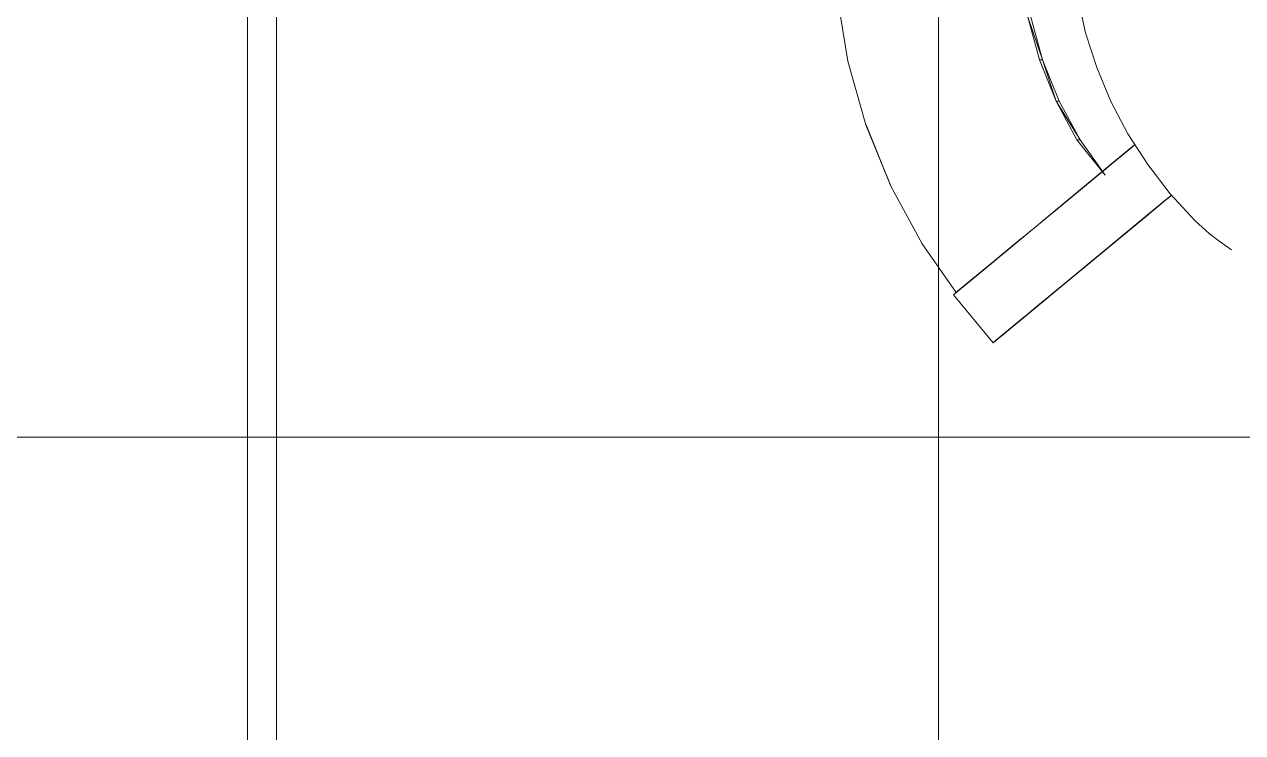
# Model space of a CAD drawing. Extents: x -566 to 72611, y -487 to 32334.
# Drawn here: x 101.5 to 123.54, y 287.3 to 300.11 of the extents above; entities that cross this region are included whole.
import ezdxf

# ---------------------------------------------------------------- set-up
doc = ezdxf.new("R2010")
doc.units = 0
doc.header["$LTSCALE"] = 0.5
doc.header["$MEASUREMENT"] = 0
doc.layers.add('ceilling', color=141, linetype='CONTINUOUS', lineweight=18)
doc.layers.add('floor', color=7, linetype='CONTINUOUS', lineweight=5, true_color=0xcfcfcf)
doc.layers.add('layout', color=7, linetype='CONTINUOUS', lineweight=5, true_color=0xcfcfcf)

msp = doc.modelspace()

# ---------------------------------------------------------------- hatches: boundary and pattern name
at = {"layer": 'floor'}
h = msp.add_hatch(dxfattribs=at)
h.set_pattern_fill('ANSI37', color=256, scale=100, angle=45)
h.set_pattern_definition([(90, (243.028, 267.632), (-12.5, 9e-16), []), (180, (243.028, 267.632), (-9e-16, -12.5), [])])
h.paths.add_polyline_path([(253.46925, 349.5), (154.11744, 349.5), (154.11744, 348.5), (101.14781, 348.5), (101.14781, 349.5), (0, 349.5), (0, 344.5), (36, 344.5, -0.33835703), (0, 308.66941), (0, 308.5), (0, 173.75), (253.46925, 173.75)])
h.paths.add_polyline_path([(36, 344.5), (0, 344.5), (0, 308.66941, 0.33835703)], flags=17)
h.paths.add_polyline_path([(253.46925, 173.75), (0, 173.75), (0, 173.74997), (0, 169.75), (253.46925, 169.75)])
h.paths.add_polyline_path([(253.46925, 169.75), (0, 169.75), (0, 149.21137), (36, 149.21137, -0.33835703), (0, 113.38078), (0, 113.21137), (0, 29.94998), (0, -5), (253.46925, -5)])
h.paths.add_polyline_path([(36, 149.21137), (0, 149.21137), (0, 113.38078, 0.33835703)], flags=17)
h.paths.add_polyline_path([(575.25, 169.75), (510, 169.75), (474.75, 169.75), (327.5, 169.75), (285.46925, 169.75), (285.46925, 165.75), (253.46925, 165.75), (253.46925, -5), (263.99725, -5), (263.99725, 95.99051), (287, 95.99051), (287, 97.5), (292, 97.5), (292, -5), (341.25, -5), (341.25, 13.02988), (341.25012, 15.02988), (346.24839, 15.02988, 0.36108524), (374.08728, 41.24999), (346.25012, 41.24999), (346.25012, 42.99999), (341.25, 42.99999), (341.25, 44.99999), (341.25, 97.5), (357.75, 97.5), (405.75, 97.5), (575.25, 97.5)])

# ---------------------------------------------------------------- linework, layer by layer
at = {"layer": 'ceilling'}
msp.add_line((106.06343, 349.5), (106.06343, 173.75), dxfattribs=at)
at = {"layer": 'layout'}
for points in [[(116.20442, 300.63012, 72.38787), (116.39814, 299.44665, 72.45122), (116.20198, 300.63045, 72.42811)], [(120.69819, 299.95852, 60.56059), (120.55378, 300.60305, 59.43378), (120.69819, 299.95852, 59.43378)], [(120.55378, 300.60305, 59.43378), (120.69819, 299.95852, 60.56059), (120.55378, 300.60305, 60.56059)], [(119.64363, 300.26336, 63.35143), (119.91963, 299.47076, 62.47601), (119.70112, 300.26336, 62.46187)], [(119.91963, 299.47076, 62.47601), (119.64363, 300.26336, 63.35143), (119.86213, 299.47076, 63.36555)], [(120.899, 299.32861, 60.56059), (120.69819, 299.95852, 59.43378), (120.899, 299.32861, 59.43378)], [(120.69819, 299.95852, 59.43378), (120.899, 299.32861, 60.56059), (120.69819, 299.95852, 60.56059)], [(116.72395, 298.2954, 72.52538), (116.39814, 299.44665, 72.45122), (116.72285, 298.29354, 72.48521)], [(120.16304, 298.71862, 63.38502), (119.91963, 299.47076, 62.47601), (119.86213, 299.47076, 63.36555)], [(119.91963, 299.47076, 62.47601), (120.16304, 298.71862, 63.38502), (120.22053, 298.71862, 62.49546)], [(121.15449, 298.71807, 60.56059), (120.899, 299.32861, 59.43378), (121.15449, 298.71807, 59.43378)], [(120.899, 299.32861, 59.43378), (121.15449, 298.71807, 60.56059), (120.899, 299.32861, 60.56059)], [(120.16304, 298.71862, 63.38502), (120.59883, 298.01937, 62.51992), (120.22053, 298.71862, 62.49546)], [(120.59883, 298.01937, 62.51992), (120.16304, 298.71862, 63.38502), (120.54133, 298.01937, 63.40948)], [(121.46284, 298.13146, 60.56059), (121.15449, 298.71807, 59.43378), (121.46284, 298.13146, 59.43378)], [(121.15449, 298.71807, 59.43378), (121.46284, 298.13146, 60.56059), (121.15449, 298.71807, 60.56059)], [(116.72285, 298.29354, 72.48521), (117.1728, 297.18841, 72.56979), (116.72395, 298.2954, 72.52538)], [(116.72541, 298.29299, 72.44498), (117.17195, 297.18606, 72.52964), (116.72285, 298.29354, 72.48521)], [(117.1728, 297.18841, 72.56979), (116.72285, 298.29354, 72.48521), (117.17195, 297.18606, 72.52964)], [(120.54133, 298.01937, 63.40948), (121.04829, 297.3846, 62.54898), (120.59883, 298.01937, 62.51992)], [(121.58467, 297.93114, 59.51751), (120.73445, 297.22778, 59.4075), (120.71455, 297.2113, 59.62997)], [(121.58467, 297.93114, 59.51751), (120.71455, 297.2113, 59.62997), (121.56416, 297.91421, 59.74648)], [(121.82185, 297.57317, 60.56059), (121.46284, 298.13146, 59.43378), (121.82185, 297.57317, 59.43378)], [(121.46284, 298.13146, 59.43378), (121.82185, 297.57317, 60.56059), (121.46284, 298.13146, 60.56059)], [(121.5185, 297.87637, 60.21582), (120.67256, 297.1766, 60.06158), (120.14717, 296.74194, 63.67769)], [(121.5185, 297.87637, 60.21582), (120.14717, 296.74194, 63.67769), (120.9864, 297.43624, 63.87771)], [(121.27522, 297.67513, 51.14419), (120.43147, 296.9771, 51.31281), (121.34736, 297.73479, 51.70344)], [(121.34736, 297.73479, 51.70344), (120.43147, 296.9771, 51.31281), (120.5019, 297.03539, 51.85912)], [(121.34736, 297.73479, 51.70344), (120.5019, 297.03539, 51.85912), (121.41377, 297.78973, 52.26376)], [(121.41377, 297.78973, 52.26376), (120.5019, 297.03539, 51.85912), (120.56672, 297.08904, 52.40647)], [(121.41377, 297.78973, 52.26376), (120.56672, 297.08904, 52.40647), (121.47432, 297.83984, 52.82505)], [(121.47432, 297.83984, 52.82505), (120.56672, 297.08904, 52.40647), (120.62593, 297.13802, 52.95477)], [(121.47432, 297.83984, 52.82505), (120.62593, 297.13802, 52.95477), (121.52912, 297.88518, 53.38721)], [(121.52912, 297.88518, 53.38721), (120.62593, 297.13802, 52.95477), (120.67952, 297.1823, 53.50394)], [(121.54255, 297.89626, 59.97528), (120.69343, 297.19387, 59.8523), (120.67256, 297.1766, 60.06158)], [(121.54255, 297.89626, 59.97528), (120.67256, 297.1766, 60.06158), (121.5185, 297.87637, 60.21582)], [(121.52912, 297.88518, 53.38721), (120.67952, 297.1823, 53.50394), (121.5782, 297.92577, 53.95019)], [(121.5782, 297.92577, 53.95019), (120.67952, 297.1823, 53.50394), (120.72737, 297.22195, 54.05388)], [(121.56416, 297.91421, 59.74648), (120.71455, 297.2113, 59.62997), (120.69343, 297.19387, 59.8523)], [(121.56416, 297.91421, 59.74648), (120.69343, 297.19387, 59.8523), (121.54255, 297.89626, 59.97528)], [(121.02461, 297.46783, 49.47548), (120.18611, 296.7741, 49.67897), (121.11372, 297.5415, 50.02921)], [(121.11372, 297.5415, 50.02921), (120.18611, 296.7741, 49.67897), (120.27363, 296.84658, 50.22363)], [(121.11372, 297.5415, 50.02921), (120.27363, 296.84658, 50.22363), (121.19734, 297.61068, 50.58608)], [(121.19734, 297.61068, 50.58608), (120.27363, 296.84658, 50.22363), (120.3553, 296.91415, 50.76761)], [(121.19734, 297.61068, 50.58608), (120.3553, 296.91415, 50.76761), (121.27522, 297.67513, 51.14419)], [(121.27522, 297.67513, 51.14419), (120.3553, 296.91415, 50.76761), (120.43147, 296.9771, 51.31281)], [(122.22859, 297.04739, 60.56059), (121.82185, 297.57317, 59.43378), (122.22859, 297.04739, 59.43378)], [(121.82185, 297.57317, 59.43378), (122.22859, 297.04739, 60.56059), (121.82185, 297.57317, 60.56059)], [(120.76655, 297.25436, 47.89619), (119.92756, 296.56023, 48.09673), (120.85151, 297.32464, 48.42224)], [(120.85151, 297.32464, 48.42224), (119.92756, 296.56023, 48.09673), (120.01289, 296.63082, 48.62502)], [(120.85151, 297.32464, 48.42224), (120.01289, 296.63082, 48.62502), (120.93745, 297.39571, 48.94807)], [(120.93745, 297.39571, 48.94807), (120.01289, 296.63082, 48.62502), (120.09919, 296.7022, 49.1531)], [(120.93745, 297.39571, 48.94807), (120.09919, 296.7022, 49.1531), (121.02461, 297.46783, 49.47548)], [(121.02461, 297.46783, 49.47548), (120.09919, 296.7022, 49.1531), (120.18611, 296.7741, 49.67897)], [(120.25337, 296.82983, 68.06458), (120.9864, 297.43624, 63.87771), (120.43965, 296.98391, 67.00072)], [(117.17451, 297.18539, 72.48942), (117.7397, 296.13848, 72.58394), (117.17195, 297.18606, 72.52964)], [(120.68257, 297.18484, 47.3699), (119.84309, 296.49041, 47.56821), (120.76655, 297.25436, 47.89619)], [(120.76655, 297.25436, 47.89619), (119.84309, 296.49041, 47.56821), (119.92756, 296.56023, 48.09673)], [(121.39082, 296.30834, 60.06158), (122.23677, 297.00814, 60.21582), (120.86543, 295.87371, 63.67769)], [(120.86543, 295.87371, 63.67769), (122.23677, 297.00814, 60.21582), (121.70466, 296.56802, 63.87771)], [(121.14973, 296.10888, 51.3128), (121.99348, 296.80688, 51.14419), (122.06562, 296.86657, 51.70344)], [(121.14973, 296.10888, 51.3128), (122.06562, 296.86657, 51.70344), (121.22017, 296.16717, 51.85912)], [(121.22017, 296.16717, 51.85912), (122.06562, 296.86657, 51.70344), (122.13203, 296.92147, 52.26376)], [(121.22017, 296.16717, 51.85912), (122.13203, 296.92147, 52.26376), (121.28498, 296.22082, 52.40647)], [(121.28498, 296.22082, 52.40647), (122.13203, 296.92147, 52.26376), (122.19258, 296.97161, 52.82505)], [(121.28498, 296.22082, 52.40647), (122.19258, 296.97161, 52.82505), (121.34419, 296.2698, 52.95477)], [(121.34419, 296.2698, 52.95477), (122.19258, 296.97161, 52.82505), (122.24739, 297.01696, 53.38721)], [(121.34419, 296.2698, 52.95477), (122.24739, 297.01696, 53.38721), (121.39778, 296.31408, 53.50394)], [(122.68025, 296.55804, 60.56059), (122.22859, 297.04739, 59.43378), (122.68025, 296.55804, 59.43378)], [(122.22859, 297.04739, 59.43378), (122.68025, 296.55804, 60.56059), (122.22859, 297.04739, 60.56059)], [(120.90437, 295.90588, 49.67897), (121.74287, 296.5996, 49.47548), (121.83198, 296.67327, 50.02921)], [(120.90437, 295.90588, 49.67897), (121.83198, 296.67327, 50.02921), (120.99189, 295.97835, 50.22363)], [(120.99189, 295.97835, 50.22363), (121.83198, 296.67327, 50.02921), (121.9156, 296.74245, 50.58607)], [(120.99189, 295.97835, 50.22363), (121.9156, 296.74245, 50.58607), (121.07356, 296.04592, 50.76761)], [(121.07356, 296.04592, 50.76761), (121.9156, 296.74245, 50.58607), (121.99348, 296.80688, 51.14419)], [(121.07356, 296.04592, 50.76761), (121.99348, 296.80688, 51.14419), (121.14973, 296.10888, 51.3128)], [(119.84309, 296.49041, 47.56821), (118.81172, 295.63717, 70.89484), (118.7563, 295.59136, 71.12077)], [(119.84309, 296.49041, 47.56821), (118.7563, 295.59136, 71.12077), (119.6324, 296.31603, 71.18767)], [(120.86543, 295.87371, 63.67769), (121.70466, 296.56802, 63.87771), (120.32185, 295.42397, 66.78285)], [(120.32185, 295.42397, 66.78285), (121.70466, 296.56802, 63.87771), (121.15791, 296.11568, 67.00072)], [(120.64582, 295.69201, 48.09673), (121.48481, 296.38613, 47.89619), (121.56977, 296.45641, 48.42224)], [(120.64582, 295.69201, 48.09673), (121.56977, 296.45641, 48.42224), (120.73115, 295.7626, 48.62502)], [(120.73115, 295.7626, 48.62502), (121.56977, 296.45641, 48.42224), (121.65571, 296.52749, 48.94807)], [(120.73115, 295.7626, 48.62502), (121.65571, 296.52749, 48.94807), (120.81746, 295.83398, 49.15309)], [(120.81746, 295.83398, 49.15309), (121.65571, 296.52749, 48.94807), (121.74287, 296.5996, 49.47548)], [(120.81746, 295.83398, 49.15309), (121.74287, 296.5996, 49.47548), (120.90437, 295.90588, 49.67897)], [(122.68025, 296.55804, 60.56059), (122.93232, 296.32836, 59.43378), (122.93232, 296.32836, 60.56059)], [(122.93232, 296.32836, 59.43378), (122.68025, 296.55804, 60.56059), (122.68025, 296.55804, 59.43378)], [(119.47224, 296.18356, 71.62331), (118.63887, 295.49419, 71.57012), (118.57685, 295.44286, 71.79347)], [(119.47224, 296.18356, 71.62331), (118.57685, 295.44286, 71.79347), (119.41475, 296.13604, 71.76621)], [(119.52766, 296.22942, 71.47923), (118.6988, 295.54369, 71.34588), (118.63887, 295.49419, 71.57012)], [(119.52766, 296.22942, 71.47923), (118.63887, 295.49419, 71.57012), (119.47224, 296.18356, 71.62331)], [(119.6324, 296.31603, 71.18767), (118.7563, 295.59136, 71.12077), (118.6988, 295.54369, 71.34588)], [(119.6324, 296.31603, 71.18767), (118.6988, 295.54369, 71.34588), (119.581, 296.27358, 71.33401)], [(119.581, 296.27358, 71.33401), (118.6988, 295.54369, 71.34588), (119.52766, 296.22942, 71.47923)], [(120.31392, 295.41747, 45.98129), (121.15437, 296.11275, 45.78973), (121.23555, 296.17992, 46.31667)], [(120.31392, 295.41747, 45.98129), (121.23555, 296.17992, 46.31667), (120.39546, 295.48492, 46.51048)], [(120.39546, 295.48492, 46.51048), (121.23555, 296.17992, 46.31667), (121.3177, 296.24789, 46.8434)], [(120.39546, 295.48492, 46.51048), (121.3177, 296.24789, 46.8434), (120.47798, 295.55318, 47.03945)], [(120.47798, 295.55318, 47.03945), (121.3177, 296.24789, 46.8434), (121.40083, 296.31661, 47.3699)], [(120.47798, 295.55318, 47.03945), (121.40083, 296.31661, 47.3699), (120.56135, 295.62218, 47.56821)], [(120.56135, 295.62218, 47.56821), (121.40083, 296.31661, 47.3699), (121.48481, 296.38613, 47.89619)], [(120.56135, 295.62218, 47.56821), (121.48481, 296.38613, 47.89619), (120.64582, 295.69201, 48.09673)], [(122.93232, 296.32836, 60.56059), (123.13179, 296.17571, 59.43378), (123.13179, 296.17571, 60.56059)], [(123.13179, 296.17571, 59.43378), (122.93232, 296.32836, 60.56059), (122.93232, 296.32836, 59.43378)], [(123.13179, 296.17571, 60.56059), (123.33833, 296.03237, 59.43378), (123.33833, 296.03237, 60.56059)], [(123.33833, 296.03237, 59.43378), (123.13179, 296.17571, 60.56059), (123.13179, 296.17571, 59.43378)], [(118.3535, 295.26086, 72.70467), (117.7397, 296.13848, 72.58394), (118.35313, 295.25781, 72.66457)], [(119.29377, 296.03597, 72.04826), (118.51265, 295.3897, 72.01588), (118.44624, 295.33474, 72.23734)], [(119.29377, 296.03597, 72.04826), (118.44624, 295.33474, 72.23734), (119.23042, 295.98348, 72.18733)], [(119.23042, 295.98348, 72.18733), (118.44624, 295.33474, 72.23734), (119.16499, 295.92937, 72.32506)], [(119.3553, 296.08681, 71.90788), (118.57685, 295.44286, 71.79347), (118.51265, 295.3897, 72.01588)], [(119.3553, 296.08681, 71.90788), (118.51265, 295.3897, 72.01588), (119.29377, 296.03597, 72.04826)], [(119.41475, 296.13604, 71.76621), (118.57685, 295.44286, 71.79347), (119.3553, 296.08681, 71.90788)], [(120.10066, 295.24105, 68.04427), (120.97163, 295.9616, 68.06458), (120.06526, 295.21172, 68.24209)], [(120.06526, 295.21172, 68.24209), (120.97163, 295.9616, 68.06458), (120.93623, 295.93227, 68.26537)], [(120.07502, 295.21984, 44.39243), (120.91645, 295.91595, 44.20761), (120.99482, 295.98077, 44.73519)], [(120.07502, 295.21984, 44.39243), (120.99482, 295.98077, 44.73519), (120.15376, 295.28493, 44.92226)], [(120.13569, 295.27001, 67.84589), (120.97163, 295.9616, 68.06458), (120.10066, 295.24105, 68.04427)], [(120.32185, 295.42397, 66.78285), (121.15791, 296.11568, 67.00072), (120.13569, 295.27001, 67.84589)], [(120.13569, 295.27001, 67.84589), (121.15791, 296.11568, 67.00072), (120.97163, 295.9616, 68.06458)], [(120.15376, 295.28493, 44.92226), (120.99482, 295.98077, 44.73519), (121.07417, 296.04638, 45.26257)], [(120.15376, 295.28493, 44.92226), (121.07417, 296.04638, 45.26257), (120.23335, 295.35082, 45.45189)], [(120.23335, 295.35082, 45.45189), (121.07417, 296.04638, 45.26257), (121.15437, 296.11275, 45.78973)], [(120.23335, 295.35082, 45.45189), (121.15437, 296.11275, 45.78973), (120.31392, 295.41747, 45.98129)], [(119.09761, 295.87365, 72.46136), (118.37751, 295.27798, 72.4578), (118.30671, 295.21941, 72.67724)], [(119.09761, 295.87365, 72.46136), (118.30671, 295.21941, 72.67724), (119.02839, 295.81637, 72.59624)], [(119.02839, 295.81637, 72.59624), (118.30671, 295.21941, 72.67724), (118.95723, 295.75747, 72.72964)], [(118.95723, 295.75747, 72.72964), (118.30671, 295.21941, 72.67724), (118.30769, 295.22021, 72.71734)], [(118.95723, 295.75747, 72.72964), (118.30769, 295.22021, 72.71734), (118.31221, 295.22393, 72.75708)], [(118.95723, 295.75747, 72.72964), (118.31221, 295.22393, 72.75708), (118.88411, 295.69704, 72.86153)], [(119.16499, 295.92937, 72.32506), (118.44624, 295.33474, 72.23734), (118.37751, 295.27798, 72.4578)], [(119.16499, 295.92937, 72.32506), (118.37751, 295.27798, 72.4578), (119.09761, 295.87365, 72.46136)], [(119.84187, 295.02691, 69.42604), (120.71235, 295.74706, 69.46949), (119.80281, 294.99465, 69.62286)], [(119.80281, 294.99465, 69.62286), (120.71235, 295.74706, 69.46949), (120.67317, 295.71468, 69.66966)], [(119.88032, 295.05877, 69.22908), (120.75093, 295.77898, 69.26917), (119.84187, 295.02691, 69.42604)], [(119.84187, 295.02691, 69.42604), (120.75093, 295.77898, 69.26917), (120.71235, 295.74706, 69.46949)], [(119.91841, 295.09023, 69.03197), (120.78901, 295.81051, 69.0687), (119.88032, 295.05877, 69.22908)], [(119.88032, 295.05877, 69.22908), (120.78901, 295.81051, 69.0687), (120.75093, 295.77898, 69.26917)], [(119.95588, 295.12124, 68.83471), (120.82661, 295.84161, 68.86808), (119.91841, 295.09023, 69.03197)], [(119.91841, 295.09023, 69.03197), (120.82661, 295.84161, 68.86808), (120.78901, 295.81051, 69.0687)], [(120.83906, 295.85192, 43.67982), (119.9206, 295.09209, 43.33273), (120.76252, 295.7886, 43.15128)], [(119.9206, 295.09209, 43.33273), (120.83906, 295.85192, 43.67982), (119.99726, 295.15554, 43.8624)], [(119.99287, 295.15182, 68.63732), (120.86372, 295.87228, 68.66732), (119.95588, 295.12124, 68.83471)], [(119.95588, 295.12124, 68.83471), (120.86372, 295.87228, 68.66732), (120.82661, 295.84161, 68.86808)], [(120.02925, 295.182, 68.43977), (120.90022, 295.90249, 68.46642), (119.99287, 295.15182, 68.63732)], [(119.99287, 295.15182, 68.63732), (120.90022, 295.90249, 68.46642), (120.86372, 295.87228, 68.66732)], [(119.99726, 295.15554, 43.8624), (120.83906, 295.85192, 43.67982), (120.91645, 295.91595, 44.20761)], [(119.99726, 295.15554, 43.8624), (120.91645, 295.91595, 44.20761), (120.07502, 295.21984, 44.39243)], [(120.06526, 295.21172, 68.24209), (120.93623, 295.93227, 68.26537), (120.02925, 295.182, 68.43977)], [(120.02925, 295.182, 68.43977), (120.93623, 295.93227, 68.26537), (120.90022, 295.90249, 68.46642)], [(118.88411, 295.69704, 72.86153), (118.31221, 295.22393, 72.75708), (118.32014, 295.23049, 72.79601)], [(118.88411, 295.69704, 72.86153), (118.32014, 295.23049, 72.79601), (118.33149, 295.23989, 72.83366)], [(118.88411, 295.69704, 72.86153), (118.33149, 295.23989, 72.83366), (118.34614, 295.25198, 72.86961)], [(118.88411, 295.69704, 72.86153), (118.34614, 295.25198, 72.86961), (118.86323, 295.67971, 72.89507)], [(118.86323, 295.67971, 72.89507), (118.34614, 295.25198, 72.86961), (118.36384, 295.26662, 72.90343)], [(118.86323, 295.67971, 72.89507), (118.36384, 295.26662, 72.90343), (118.83967, 295.66027, 72.92598)], [(118.83967, 295.66027, 72.92598), (118.36384, 295.26662, 72.90343), (118.38435, 295.28362, 72.93472)], [(118.83967, 295.66027, 72.92598), (118.38435, 295.28362, 72.93472), (118.81379, 295.63888, 72.95397)], [(118.81379, 295.63888, 72.95397), (118.38435, 295.28362, 72.93472), (118.40754, 295.30282, 72.96314)], [(118.81379, 295.63888, 72.95397), (118.40754, 295.30282, 72.96314), (118.78584, 295.61575, 72.97878)], [(118.78584, 295.61575, 72.97878), (118.40754, 295.30282, 72.96314), (118.43318, 295.324, 72.98836)], [(118.78584, 295.61575, 72.97878), (118.43318, 295.324, 72.98836), (118.75605, 295.59112, 73.00018)], [(118.75605, 295.59112, 73.00018), (118.43318, 295.324, 72.98836), (118.46089, 295.34689, 73.01006)], [(118.75605, 295.59112, 73.00018), (118.46089, 295.34689, 73.01006), (118.72468, 295.56518, 73.01797)], [(118.72468, 295.56518, 73.01797), (118.46089, 295.34689, 73.01006), (118.47834, 295.36135, 73.02074)], [(118.72468, 295.56518, 73.01797), (118.47834, 295.36135, 73.02074), (118.69209, 295.5382, 73.03196)], [(118.69209, 295.5382, 73.03196), (118.47834, 295.36135, 73.02074), (118.52107, 295.39672, 73.04198)], [(118.69209, 295.5382, 73.03196), (118.52107, 295.39672, 73.04198), (118.65852, 295.51043, 73.04206)], [(118.55525, 295.42501, 73.04811), (118.52107, 295.39672, 73.04198), (118.65852, 295.51043, 73.04206)], [(118.62434, 295.48214, 73.04814), (118.55525, 295.42501, 73.04811), (118.65852, 295.51043, 73.04206)], [(119.5832, 294.81289, 70.66811), (120.46028, 295.53847, 70.70921), (119.52998, 294.76894, 70.89484)], [(119.52998, 294.76894, 70.89484), (120.46028, 295.53847, 70.70921), (120.40657, 295.49413, 70.94884)], [(119.63411, 294.855, 70.44061), (120.51118, 295.58068, 70.46989), (119.5832, 294.81289, 70.66811)], [(119.5832, 294.81289, 70.66811), (120.51118, 295.58068, 70.46989), (120.46028, 295.53847, 70.70921)], [(119.68293, 294.89547, 70.21121), (120.55268, 295.61495, 70.26926), (119.63411, 294.855, 70.44061)], [(119.63411, 294.855, 70.44061), (120.55268, 295.61495, 70.26926), (120.51118, 295.58068, 70.46989)], [(119.72322, 294.92882, 70.01603), (120.59333, 295.64861, 70.06955), (119.68293, 294.89547, 70.21121)], [(119.68293, 294.89547, 70.21121), (120.59333, 295.64861, 70.06955), (120.55268, 295.61495, 70.26926)], [(119.76326, 294.96194, 69.81952), (120.6335, 295.68188, 69.86969), (119.72322, 294.92882, 70.01603)], [(119.72322, 294.92882, 70.01603), (120.6335, 295.68188, 69.86969), (120.59333, 295.64861, 70.06955)], [(119.80281, 294.99465, 69.62286), (120.67317, 295.71468, 69.66966), (119.76326, 294.96194, 69.81952)], [(119.76326, 294.96194, 69.81952), (120.67317, 295.71468, 69.66966), (120.6335, 295.68188, 69.86969)], [(118.62434, 295.48214, 73.04814), (118.55525, 295.42501, 73.04811), (118.58979, 295.45357, 73.05017)], [(119.35713, 294.62597, 71.57012), (120.1905, 295.31533, 71.62331), (119.29512, 294.57464, 71.79347)], [(119.29512, 294.57464, 71.79347), (120.1905, 295.31533, 71.62331), (120.13301, 295.26781, 71.76621)], [(119.41706, 294.67547, 71.34588), (120.24592, 295.3612, 71.47923), (119.35713, 294.62597, 71.57012)], [(119.35713, 294.62597, 71.57012), (120.24592, 295.3612, 71.47923), (120.1905, 295.31533, 71.62331)], [(119.47456, 294.72311, 71.12077), (120.35066, 295.44781, 71.18767), (119.41706, 294.67547, 71.34588)], [(119.41706, 294.67547, 71.34588), (120.35066, 295.44781, 71.18767), (120.29927, 295.40536, 71.33401)], [(119.41706, 294.67547, 71.34588), (120.29927, 295.40536, 71.33401), (120.24592, 295.3612, 71.47923)], [(119.52998, 294.76894, 70.89484), (120.40657, 295.49413, 70.94884), (119.47456, 294.72311, 71.12077)], [(119.47456, 294.72311, 71.12077), (120.40657, 295.49413, 70.94884), (120.35066, 295.44781, 71.18767)], [(119.02497, 294.35119, 72.67724), (118.30769, 295.22021, 72.71734), (118.30671, 295.21941, 72.67724)], [(118.30769, 295.22021, 72.71734), (119.02497, 294.35119, 72.67724), (119.02595, 294.35198, 72.71734)], [(119.23091, 294.52148, 72.01588), (120.01204, 295.16775, 72.04826), (119.1645, 294.46651, 72.23734)], [(119.1645, 294.46651, 72.23734), (120.01204, 295.16775, 72.04826), (119.94868, 295.11526, 72.18733)], [(119.1645, 294.46651, 72.23734), (119.94868, 295.11526, 72.18733), (119.88325, 295.06115, 72.32506)], [(119.29512, 294.57464, 71.79347), (120.07356, 295.21859, 71.90788), (119.23091, 294.52148, 72.01588)], [(119.23091, 294.52148, 72.01588), (120.07356, 295.21859, 71.90788), (120.01204, 295.16775, 72.04826)], [(119.29512, 294.57464, 71.79347), (120.13301, 295.26781, 71.76621), (120.07356, 295.21859, 71.90788)], [(119.09578, 294.40975, 72.4578), (119.81587, 295.00542, 72.46136), (119.02497, 294.35119, 72.67724)], [(119.02497, 294.35119, 72.67724), (119.81587, 295.00542, 72.46136), (119.74665, 294.94811, 72.59624)], [(119.02497, 294.35119, 72.67724), (119.74665, 294.94811, 72.59624), (119.67549, 294.88924, 72.72964)], [(119.02497, 294.35119, 72.67724), (119.67549, 294.88924, 72.72964), (119.02595, 294.35198, 72.71734)], [(119.02595, 294.35198, 72.71734), (119.67549, 294.88924, 72.72964), (119.03047, 294.35567, 72.75708)], [(119.03047, 294.35567, 72.75708), (119.67549, 294.88924, 72.72964), (119.60237, 294.82882, 72.86153)], [(119.1645, 294.46651, 72.23734), (119.88325, 295.06115, 72.32506), (119.09578, 294.40975, 72.4578)], [(119.09578, 294.40975, 72.4578), (119.88325, 295.06115, 72.32506), (119.81587, 295.00542, 72.46136)], [(119.03047, 294.35567, 72.75708), (119.60237, 294.82882, 72.86153), (119.0384, 294.36227, 72.79601)], [(119.0384, 294.36227, 72.79601), (119.60237, 294.82882, 72.86153), (119.04975, 294.37167, 72.83366)], [(119.04975, 294.37167, 72.83366), (119.60237, 294.82882, 72.86153), (119.0644, 294.38375, 72.86961)], [(119.0644, 294.38375, 72.86961), (119.60237, 294.82882, 72.86153), (119.58149, 294.81148, 72.89507)], [(119.0644, 294.38375, 72.86961), (119.58149, 294.81148, 72.89507), (119.0821, 294.3984, 72.90343)], [(119.0821, 294.3984, 72.90343), (119.58149, 294.81148, 72.89507), (119.55793, 294.79205, 72.92598)], [(119.0821, 294.3984, 72.90343), (119.55793, 294.79205, 72.92598), (119.10261, 294.4154, 72.93472)], [(119.10261, 294.4154, 72.93472), (119.55793, 294.79205, 72.92598), (119.53205, 294.77065, 72.95397)], [(119.10261, 294.4154, 72.93472), (119.53205, 294.77065, 72.95397), (119.1258, 294.43459, 72.96314)], [(119.1258, 294.43459, 72.96314), (119.53205, 294.77065, 72.95397), (119.5041, 294.74752, 72.97878)], [(119.1258, 294.43459, 72.96314), (119.5041, 294.74752, 72.97878), (119.15144, 294.45577, 72.98836)], [(119.15144, 294.45577, 72.98836), (119.5041, 294.74752, 72.97878), (119.47432, 294.72286, 73.00018)], [(119.15144, 294.45577, 72.98836), (119.47432, 294.72286, 73.00018), (119.17915, 294.47866, 73.01006)], [(119.17915, 294.47866, 73.01006), (119.47432, 294.72286, 73.00018), (119.44294, 294.69695, 73.01797)], [(119.17915, 294.47866, 73.01006), (119.44294, 294.69695, 73.01797), (119.19661, 294.49313, 73.02074)], [(119.19661, 294.49313, 73.02074), (119.44294, 294.69695, 73.01797), (119.41035, 294.66997, 73.03197)], [(119.19661, 294.49313, 73.02074), (119.41035, 294.66997, 73.03197), (119.23933, 294.5285, 73.04198)], [(119.23933, 294.5285, 73.04198), (119.41035, 294.66997, 73.03197), (119.37678, 294.6422, 73.04206)], [(119.23933, 294.5285, 73.04198), (119.37678, 294.6422, 73.04206), (119.27351, 294.55679, 73.04811)], [(119.27351, 294.55679, 73.04811), (119.37678, 294.6422, 73.04206), (119.3426, 294.61391, 73.04814)], [(119.23933, 294.5285, 73.04198), (119.20857, 294.50298, 73.028), (119.19661, 294.49313, 73.02074)], [(119.27351, 294.55679, 73.04811), (119.3426, 294.61391, 73.04814), (119.30806, 294.58535, 73.05017)]]:
    msp.add_3dface(points, dxfattribs=at)

doc.saveas('drawing.dxf')
